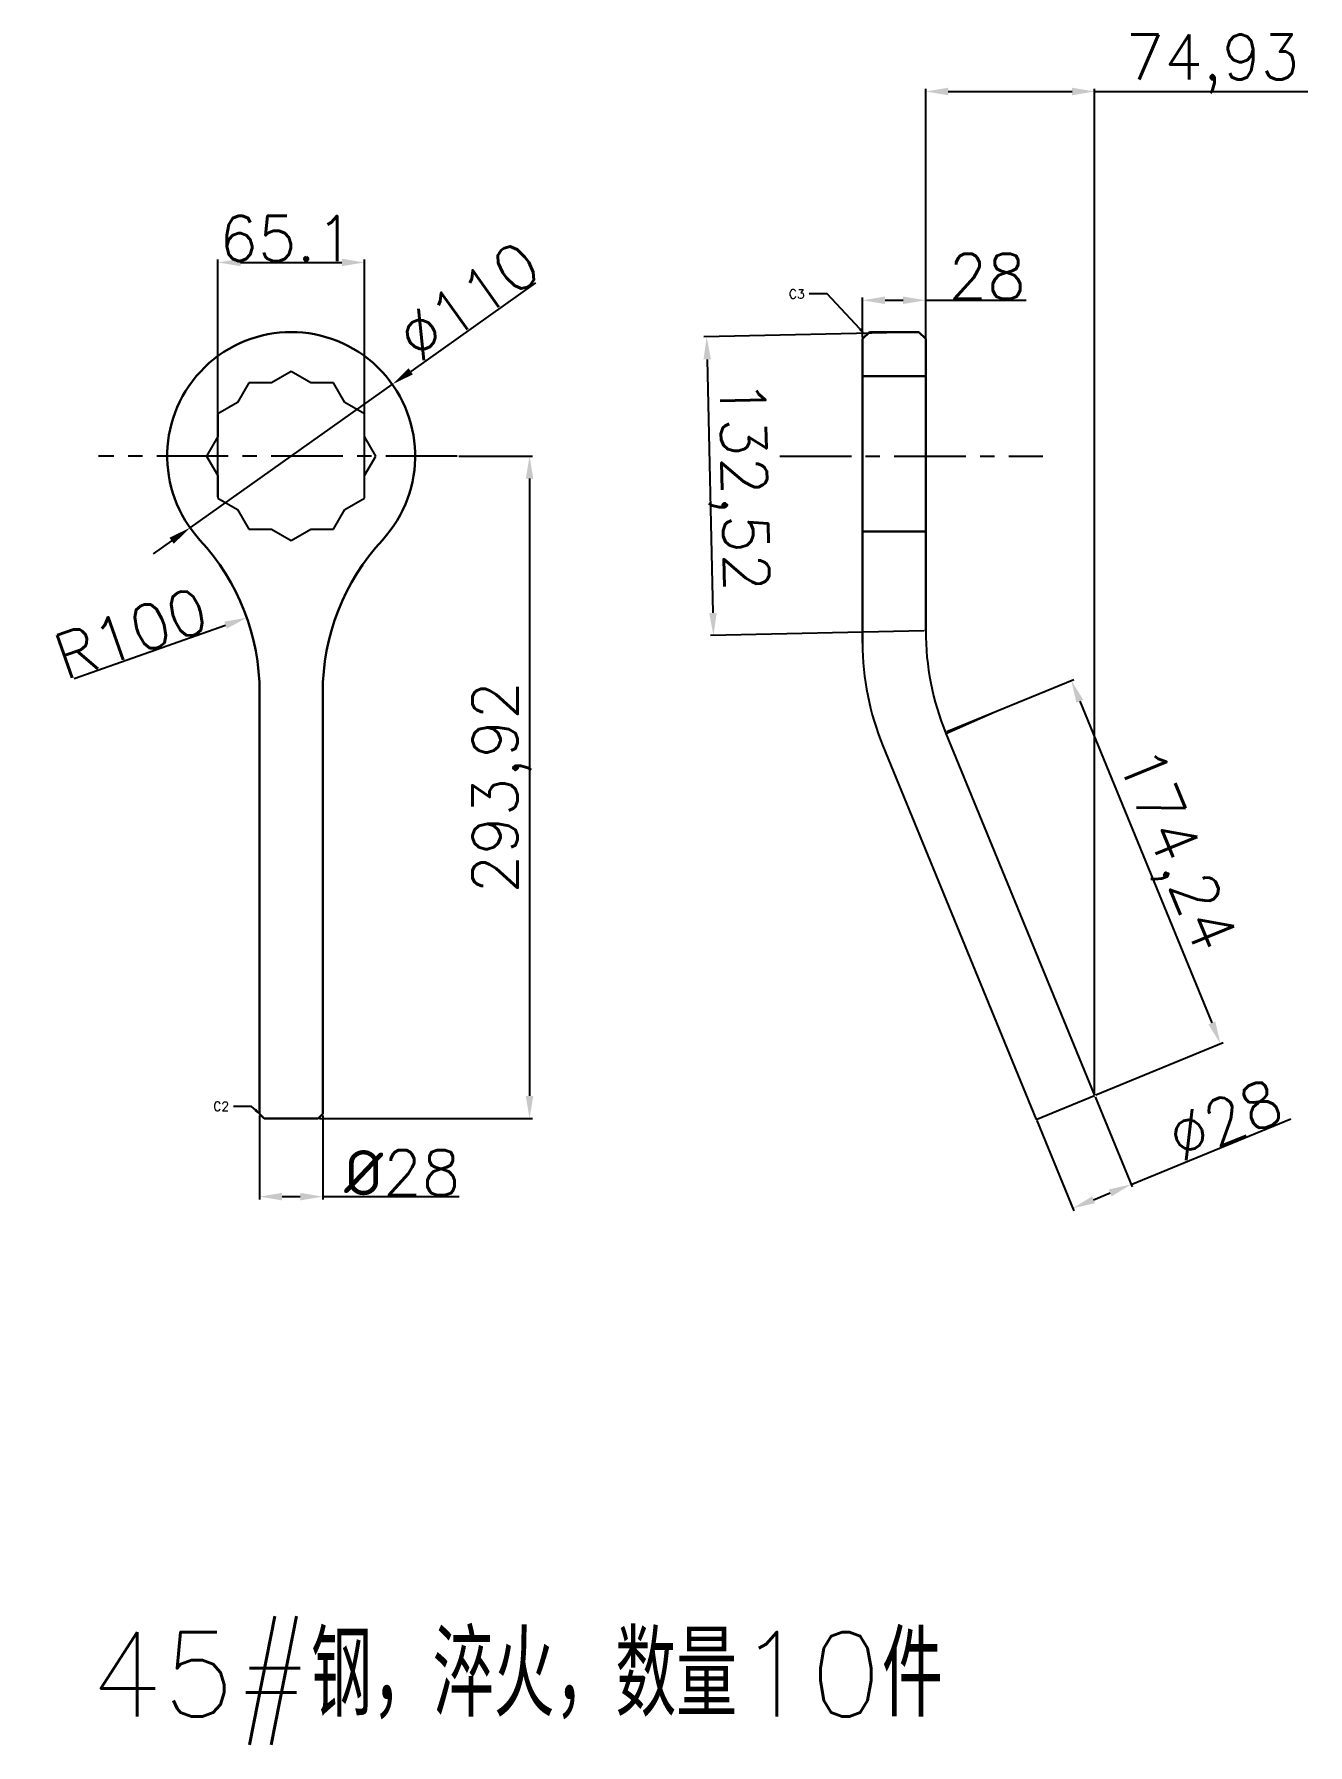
# Model space of a CAD drawing. Header units: millimetres. Extents: x 36180 to 36745, y -5905 to -5146.
import ezdxf
from ezdxf import colors
from ezdxf.entities.mleader import LeaderData, LeaderLine
from ezdxf.math import Vec2, Vec3

# ---------------------------------------------------------------- set-up
doc = ezdxf.new("R2010")
doc.units = ezdxf.units.MM
doc.linetypes.add('CENTER', pattern=[50.8, 31.75, -6.35, 6.35, -6.35])
doc.layers.add('标注', color=130, linetype='Continuous')
doc.styles.get("Standard").update_dxf_attribs({"font": 'txt', "bigfont": 'gbcbig.shx'})
doc.dimstyles.new('ISO-25', dxfattribs={"dimtxt": 20, "dimasz": 10, "dimexe": 1.25, "dimexo": 0.625, "dimtad": 1, "dimtxsty": 'Standard', "dimcen": 2.5, "dimadec": 5, "dimazin": 0, "dimtfac": 1, "dimtmove": 0, "dimatfit": 3, "dimfxl": 1, "dimarcsym": 0})

# ---------------------------------------------------------------- blocks, each defined once
blk = doc.blocks.new('*D1')
at = {"layer": 'Defpoints', "color": 0, "ltscale": 2, "transparency": 16777216}
for p in [(36575.91, -5263.79), (36547.91, -5280.9), (36575.91, -5280.9)]:
    blk.add_point(p, dxfattribs=at)
at = {"layer": '标注', "color": 0, "lineweight": -2, "ltscale": 2, "transparency": 16777216}
for p, q in [((36547.91, -5280.28), (36547.91, -5262.54)), ((36557.91, -5263.79), (36565.91, -5263.79)), ((36575.91, -5280.28), (36575.91, -5262.54)), ((36575.91, -5263.79), (36620.49, -5263.79))]:
    blk.add_line(p, q, dxfattribs=at)
at = {"layer": '标注', "color": 0, "ltscale": 2, "transparency": 16777216}
for points in [[(36557.91, -5262.13), (36557.91, -5265.46), (36547.91, -5263.79)], [(36565.91, -5262.13), (36565.91, -5265.46), (36575.91, -5263.79)]]:
    blk.add_solid(points, dxfattribs=at)
at = {"layer": '标注', "color": 0, "lineweight": 30, "ltscale": 2, "transparency": 16777216, "insert": (36603.2, -5253.17), "char_height": 20, "attachment_point": 5}
blk.add_mtext('28', dxfattribs=at)
blk = doc.blocks.new('*D2')
at = {"layer": 'Defpoints', "color": 0, "ltscale": 2, "transparency": 16777216}
for p in [(36280.41, -5624.82), (36308.41, -5624.82), (36308.41, -5661.51)]:
    blk.add_point(p, dxfattribs=at)
at = {"layer": '标注', "color": 0, "lineweight": -2, "ltscale": 2, "transparency": 16777216}
for p, q in [((36280.41, -5625.45), (36280.41, -5662.76)), ((36308.41, -5625.45), (36308.41, -5662.76)), ((36290.41, -5661.51), (36298.41, -5661.51)), ((36308.41, -5661.51), (36368.99, -5661.51))]:
    blk.add_line(p, q, dxfattribs=at)
at = {"layer": '标注', "color": 0, "ltscale": 2, "transparency": 16777216}
for points in [[(36290.41, -5659.85), (36290.41, -5663.18), (36280.41, -5661.51)], [(36298.41, -5659.85), (36298.41, -5663.18), (36308.41, -5661.51)]]:
    blk.add_solid(points, dxfattribs=at)
at = {"layer": '标注', "color": 0, "lineweight": 30, "ltscale": 2, "transparency": 16777216, "insert": (36343.7, -5650.89), "char_height": 20, "attachment_point": 5}
blk.add_mtext('{\\fISOCPEUR|b0|i0|c0|p34;%%C}28', dxfattribs=at)
blk = doc.blocks.new('*D3')
at = {"layer": 'Defpoints', "color": 0, "ltscale": 2, "transparency": 16777216}
for p in [(36339.28, -5301.1), (36249.54, -5364.7)]:
    blk.add_point(p, dxfattribs=at)
at = {"layer": '标注', "color": 0, "lineweight": -2, "ltscale": 2, "transparency": 16777216}
for p, q in [((36402.85, -5256.05), (36347.44, -5295.32)), ((36249.54, -5364.7), (36339.28, -5301.1)), ((36241.38, -5370.49), (36233.22, -5376.27))]:
    blk.add_line(p, q, dxfattribs=at)
at = {"layer": '标注', "color": 0, "ltscale": 2, "transparency": 16777216}
for points in [[(36346.48, -5293.96), (36348.41, -5296.68), (36339.28, -5301.1)], [(36240.41, -5369.13), (36242.34, -5371.85), (36249.54, -5364.7)]]:
    blk.add_solid(points, dxfattribs=at)
at = {"layer": '标注', "color": 0, "lineweight": 30, "ltscale": 2, "transparency": 16777216, "insert": (36373.08, -5264.12), "char_height": 20, "attachment_point": 5, "rotation": 35.32538}
blk.add_mtext('∅110', dxfattribs=at)
blk = doc.blocks.new('*D4')
at = {"layer": 'Defpoints', "color": 0, "ltscale": 2, "transparency": 16777216}
for p in [(36274.71, -5404.63), (36180.41, -5437.92)]:
    blk.add_point(p, dxfattribs=at)
at = {"layer": '标注', "color": 0, "lineweight": -2, "ltscale": 2, "transparency": 16777216}
blk.add_line((36198.09, -5431.68), (36265.28, -5407.96), dxfattribs=at)
at = {"layer": '标注', "color": 0, "ltscale": 2, "transparency": 16777216}
blk.add_solid([(36264.72, -5406.39), (36265.83, -5409.53), (36274.71, -5404.63)], dxfattribs=at)
at = {"layer": '标注', "color": 0, "lineweight": 30, "ltscale": 2, "transparency": 16777216, "insert": (36223.43, -5411.46), "char_height": 20, "attachment_point": 5, "rotation": 19.44668}
blk.add_mtext('R100', dxfattribs=at)
blk = doc.blocks.new('*D5')
at = {"color": 0, "lineweight": -2, "transparency": 16777216}
for p, q in [((36651.08, -5617.17), (36667.53, -5657.22)), ((36625.18, -5627.8), (36641.62, -5667.86)), ((36667.05, -5656.07), (36737.97, -5626.95)), ((36650.4, -5662.9), (36657.8, -5659.86))]:
    blk.add_line(p, q, dxfattribs=at)
at = {"color": 0, "transparency": 16777216}
for points in [[(36649.76, -5661.36), (36651.03, -5664.44), (36641.15, -5666.7)], [(36657.17, -5658.32), (36658.43, -5661.4), (36667.05, -5656.07)]]:
    blk.add_solid(points, dxfattribs=at)
at = {"layer": 'Defpoints', "color": 0, "transparency": 16777216}
for p in [(36650.84, -5616.59), (36624.94, -5627.22), (36667.05, -5656.07)]:
    blk.add_point(p, dxfattribs=at)
at = {"color": 0, "transparency": 16777216, "insert": (36708.69, -5627.49), "char_height": 20, "attachment_point": 5, "rotation": 22.31963}
blk.add_mtext('%%C28', dxfattribs=at)
blk = doc.blocks.new('*D6')
at = {"color": 0, "lineweight": -2, "transparency": 16777216}
for p, q in [((36261.93, -5351.03), (36261.93, -5245.74)), ((36271.93, -5246.99), (36316.89, -5246.99)), ((36326.89, -5351.03), (36326.89, -5245.74))]:
    blk.add_line(p, q, dxfattribs=at)
at = {"color": 0, "transparency": 16777216}
for points in [[(36271.93, -5245.33), (36271.93, -5248.66), (36261.93, -5246.99)], [(36316.89, -5245.33), (36316.89, -5248.66), (36326.89, -5246.99)]]:
    blk.add_solid(points, dxfattribs=at)
at = {"layer": 'Defpoints', "color": 0, "transparency": 16777216}
for p in [(36326.89, -5246.99), (36261.93, -5351.65), (36326.89, -5351.65)]:
    blk.add_point(p, dxfattribs=at)
at = {"color": 0, "transparency": 16777216, "insert": (36292.5, -5236.37), "char_height": 20, "attachment_point": 5}
blk.add_mtext('65.1', dxfattribs=at)
blk = doc.blocks.new('*D7')
at = {"color": 0, "lineweight": -2, "transparency": 16777216}
for p, q in [((36368.73, -5332.9), (36401.41, -5332.9)), ((36400.16, -5342.9), (36400.16, -5616.82)), ((36307.04, -5626.82), (36401.41, -5626.82))]:
    blk.add_line(p, q, dxfattribs=at)
at = {"color": 0, "transparency": 16777216}
for points in [[(36398.49, -5342.9), (36401.83, -5342.9), (36400.16, -5332.9)], [(36398.49, -5616.82), (36401.83, -5616.82), (36400.16, -5626.82)]]:
    blk.add_solid(points, dxfattribs=at)
at = {"layer": 'Defpoints', "color": 0, "transparency": 16777216}
for p in [(36368.11, -5332.9), (36306.41, -5626.82), (36400.16, -5626.82)]:
    blk.add_point(p, dxfattribs=at)
at = {"color": 0, "transparency": 16777216, "insert": (36387.87, -5479.86), "char_height": 20, "attachment_point": 5, "rotation": 90}
blk.add_mtext('293,92', dxfattribs=at)
blk = doc.blocks.new('*D9')
at = {"color": 0, "lineweight": -2, "transparency": 16777216}
for p, q in [((36585.25, -5455.16), (36641.66, -5432)), ((36644.3, -5441.73), (36702.88, -5584.42)), ((36651.42, -5616.35), (36707.83, -5593.19))]:
    blk.add_line(p, q, dxfattribs=at)
at = {"color": 0, "transparency": 16777216}
for points in [[(36645.84, -5441.1), (36642.76, -5442.36), (36640.51, -5432.48)], [(36704.42, -5583.78), (36701.34, -5585.05), (36706.68, -5593.67)]]:
    blk.add_solid(points, dxfattribs=at)
at = {"layer": 'Defpoints', "color": 0, "transparency": 16777216}
for p in [(36584.67, -5455.4), (36706.68, -5593.67), (36650.84, -5616.59)]:
    blk.add_point(p, dxfattribs=at)
at = {"color": 0, "transparency": 16777216, "insert": (36684.96, -5508.4), "char_height": 20, "attachment_point": 5, "rotation": 292.31963}
blk.add_mtext('174,24', dxfattribs=at)
blk = doc.blocks.new('*D10')
at = {"color": 0, "lineweight": -2, "transparency": 16777216}
for p, q in [((36575.91, -5409.76), (36575.91, -5169.89)), ((36585.91, -5171.14), (36640.84, -5171.14)), ((36650.84, -5615.96), (36650.84, -5169.89)), ((36650.84, -5171.14), (36745.43, -5171.14))]:
    blk.add_line(p, q, dxfattribs=at)
at = {"color": 0, "transparency": 16777216}
for points in [[(36585.91, -5169.48), (36585.91, -5172.81), (36575.91, -5171.14)], [(36640.84, -5169.48), (36640.84, -5172.81), (36650.84, -5171.14)]]:
    blk.add_solid(points, dxfattribs=at)
at = {"layer": 'Defpoints', "color": 0, "transparency": 16777216}
for p in [(36650.84, -5171.14), (36575.91, -5410.39), (36650.84, -5616.59)]:
    blk.add_point(p, dxfattribs=at)
at = {"color": 0, "transparency": 16777216, "insert": (36703.14, -5158.85), "char_height": 20, "attachment_point": 5}
blk.add_mtext('74,93', dxfattribs=at)
blk = doc.blocks.new('*D11')
at = {"color": 0, "lineweight": -2, "transparency": 16777216}
for p, q in [((36572.29, -5277.92), (36477.51, -5280.06)), ((36478.99, -5290.03), (36481.54, -5402.52)), ((36575.29, -5410.4), (36480.51, -5412.55))]:
    blk.add_line(p, q, dxfattribs=at)
at = {"color": 0, "transparency": 16777216}
for points in [[(36480.65, -5289.99), (36477.32, -5290.07), (36478.76, -5280.03)], [(36483.2, -5402.48), (36479.87, -5402.56), (36481.76, -5412.52)]]:
    blk.add_solid(points, dxfattribs=at)
at = {"layer": 'Defpoints', "color": 0, "transparency": 16777216}
for p in [(36572.91, -5277.9), (36575.91, -5410.39), (36481.76, -5412.52)]:
    blk.add_point(p, dxfattribs=at)
at = {"color": 0, "transparency": 16777216, "insert": (36492.55, -5346), "char_height": 20, "attachment_point": 5, "rotation": 271.29719}
blk.add_mtext('132,52', dxfattribs=at)

msp = doc.modelspace()

# ---------------------------------------------------------------- linework, layer by layer
at = {"color": 0}
for p, q in [((36294.41, -5295.402), (36285.709, -5300.427)), ((36303.112, -5300.427), (36294.41, -5295.402)), ((36275.66, -5300.427), (36270.636, -5309.128)), ((36285.709, -5300.427), (36275.66, -5300.427)), ((36313.16, -5300.427), (36303.112, -5300.427)), ((36318.185, -5309.128), (36313.16, -5300.427)), ((36270.636, -5309.128), (36261.935, -5314.152)), ((36326.886, -5314.152), (36318.185, -5309.128)), ((36261.935, -5314.152), (36261.935, -5324.201)), ((36326.886, -5324.201), (36326.886, -5314.152)), ((36261.935, -5324.201), (36256.91, -5332.902)), ((36331.91, -5332.902), (36326.886, -5324.201)), ((36256.91, -5332.902), (36261.935, -5341.604)), ((36326.886, -5341.604), (36331.91, -5332.902)), ((36261.935, -5341.604), (36261.935, -5351.652)), ((36326.886, -5351.652), (36326.886, -5341.604)), ((36261.935, -5351.652), (36270.636, -5356.677)), ((36270.636, -5356.677), (36275.66, -5365.378)), ((36313.16, -5365.378), (36318.185, -5356.677)), ((36318.185, -5356.677), (36326.886, -5351.652)), ((36275.66, -5365.378), (36285.709, -5365.378)), ((36285.709, -5365.378), (36294.41, -5370.402)), ((36294.41, -5370.402), (36303.112, -5365.378)), ((36303.112, -5365.378), (36313.16, -5365.378)), ((36584.902, -5455.96), (36606.225, -5446.55)), ((36584.902, -5455.96), (36650.844, -5616.588)), ((36556.902, -5461.49), (36624.94, -5627.222)), ((36624.94, -5627.222), (36650.844, -5616.588))]:
    msp.add_line(p, q, dxfattribs=at)
at = {"color": 0, "linetype": 'CENTER'}
for p, q in [((36368.106, -5332.902), (36208.917, -5332.902)), ((36511.175, -5332.902), (36627.926, -5332.902))]:
    msp.add_line(p, q, dxfattribs=at)
at = {"color": 0}
for centre in [(36695.911, -5410.388), (36667.911, -5415.917)]:
    msp.add_arc(centre, 120, 180, 202.319633, dxfattribs=at)
at = {"layer": '标注', "color": 0, "lineweight": 30, "ltscale": 2}
for p, q in [((36547.911, -5280.902), (36550.911, -5277.902)), ((36547.911, -5415.917), (36547.911, -5280.902)), ((36550.911, -5277.902), (36572.911, -5277.902)), ((36572.911, -5277.902), (36575.911, -5280.902)), ((36575.911, -5280.902), (36575.911, -5410.388)), ((36547.911, -5297.507), (36575.911, -5297.507)), ((36547.911, -5366.424), (36575.911, -5366.424)), ((36282.41, -5626.824), (36280.41, -5624.824)), ((36306.41, -5626.824), (36282.41, -5626.824)), ((36308.41, -5624.824), (36306.41, -5626.824))]:
    msp.add_line(p, q, dxfattribs=at)
at = {"layer": '标注', "color": 0, "linetype": 'ByBlock', "lineweight": 30, "ltscale": 2}
for p, q in [((36280.41, -5624.824), (36280.41, -5437.922)), ((36308.41, -5624.824), (36308.41, -5437.922))]:
    msp.add_line(p, q, dxfattribs=at)
at = {"layer": '标注', "color": 0, "lineweight": 30, "ltscale": 2}
for centre, radius, start, end in [((36294.41, -5332.902), 55, 317.348118, 222.651882), ((36180.41, -5437.922), 100, 0, 42.651882), ((36408.41, -5437.922), 100, 137.348118, 180)]:
    msp.add_arc(centre, radius, start, end, dxfattribs=at)

# ---------------------------------------------------------------- texts
at = {"color": 0, "insert": (36205.19, -5854.737), "char_height": 37.5, "attachment_point": 1}
msp.add_mtext_dynamic_manual_height_columns('45#钢，淬火，数量10件', width=3698.22256, gutter_width=187.5, heights=[0], dxfattribs=at)

# ---------------------------------------------------------------- dimensions: what is measured, and where the dimension line sits
at = {"color": 0}
dim = msp.add_linear_dim(base=(36650.844, -5171.143), p1=(36575.911, -5410.388), p2=(36650.844, -5616.588), dimstyle='ISO-25', dxfattribs=at)
dim.commit()
dim.dimension.update_dxf_attribs({"geometry": '*D10', "text_midpoint": (36703.136, -5158.851)})
dim = msp.add_linear_dim(base=(36326.886, -5246.994), p1=(36261.935, -5351.652), p2=(36326.886, -5351.652), text='65.1', dimstyle='ISO-25', dxfattribs=at)
dim.commit()
dim.dimension.update_dxf_attribs({"geometry": '*D6', "text_midpoint": (36292.5, -5246.994), "dimtype": 160})
for p1, p2, distance, picture, middle in [((36572.911, -5277.902), (36575.911, -5410.388), -94.174, '*D11', (36492.55, -5345.999)), ((36584.671, -5455.399), (36650.844, -5616.588), 60.356, '*D9', (36684.963, -5508.404))]:
    dim = msp.add_aligned_dim(p1=p1, p2=p2, distance=distance, dimstyle='ISO-25', dxfattribs=at)
    dim.commit()
    dim.dimension.update_dxf_attribs({"geometry": picture, "text_midpoint": middle})
dim = msp.add_linear_dim(base=(36400.159, -5626.824), p1=(36368.106, -5332.902), p2=(36306.41, -5626.824), angle=90, dimstyle='ISO-25', dxfattribs=at)
dim.commit()
dim.dimension.update_dxf_attribs({"geometry": '*D7', "text_midpoint": (36387.867, -5479.863)})
dim = msp.add_linear_dim(base=(36667.051, -5656.065), p1=(36624.94, -5627.222), p2=(36650.844, -5616.588), angle=22.319633, text='%%C<>', dimstyle='ISO-25', dxfattribs=at)
dim.commit()
dim.dimension.update_dxf_attribs({"geometry": '*D5', "text_midpoint": (36712.725, -5637.315), "dimtype": 161})
at = {"layer": '标注', "color": 0, "lineweight": 30, "ltscale": 2}
dim = msp.add_diameter_dim_2p(p1=(36249.537, -5364.705), p2=(36339.284, -5301.1), dimstyle='ISO-25', dxfattribs=at)
dim.commit()
dim.dimension.update_dxf_attribs({"geometry": '*D3', "text_midpoint": (36373.085, -5264.123)})
dim = msp.add_linear_dim(base=(36575.911, -5263.794), p1=(36547.911, -5280.902), p2=(36575.911, -5280.902), dimstyle='ISO-25', dxfattribs=at)
dim.commit()
dim.dimension.update_dxf_attribs({"geometry": '*D1', "text_midpoint": (36603.203, -5253.169)})
dim = msp.add_radius_dim(center=(36180.41, -5437.922), mpoint=(36274.706, -5404.629), dimstyle='ISO-25', dxfattribs=at)
dim.commit()
dim.dimension.update_dxf_attribs({"geometry": '*D4', "text_midpoint": (36226.969, -5421.483), "dimtype": 164})
dim = msp.add_linear_dim(base=(36308.41, -5661.515), p1=(36280.41, -5624.824), p2=(36308.41, -5624.824), text='{\\fISOCPEUR|b0|i0|c0|p34;%%C}<>', dimstyle='ISO-25', dxfattribs=at)
dim.commit()
dim.dimension.update_dxf_attribs({"geometry": '*D2', "text_midpoint": (36343.702, -5650.89)})

# ---------------------------------------------------------------- leaders
at = {"color": 0}
ml = msp.add_multileader_mtext('Standard', dxfattribs=at)
ml.set_content('C3')
ml.set_leader_properties()
ml.build(insert=Vec2(0, 0))
ctx = ml.context
ctx.base_point, ctx.plane_origin = Vec3(36513.546, -5260.984), Vec3(36549.411, -5279.402)
ctx.text_align_type = 2
notes = []
notes.append((ctx, [(0, (1, 1, 0), (36532.212, -5260.984), (-1, 0), 8, [(0, [(36549.411, -5279.402)], 0, [])])]))
ctx.mtext.insert, ctx.mtext.alignment, ctx.mtext.flow_direction = Vec3(36522.212, -5258.984), 3, 5
ml = msp.add_multileader_mtext('Standard', dxfattribs=at)
ml.set_content('C2')
ml.set_leader_properties()
ml.build(insert=Vec2(0, 0))
ctx = ml.context
ctx.base_point, ctx.plane_origin = Vec3(36258.215, -5621.474), Vec3(36281.41, -5625.824)
ctx.text_align_type = 2
notes.append((ctx, [(0, (1, 1, 0), (36276.881, -5621.474), (-1, 0), 8, [(0, [(36281.41, -5625.824)], 0, [])])]))
ctx.mtext.insert, ctx.mtext.alignment, ctx.mtext.flow_direction = Vec3(36266.881, -5619.474), 3, 5
for ctx, leaders in notes:
    for number, flags, end, landing, length, lines in leaders:
        leader = LeaderData()
        leader.index, (leader.has_last_leader_line, leader.has_dogleg_vector, leader.attachment_direction) = number, flags
        leader.last_leader_point, leader.dogleg_vector, leader.dogleg_length = Vec3(end), Vec3(landing), length
        for number, points, colour, breaks in lines:
            line = LeaderLine()
            line.index, line.vertices, line.color, line.breaks = number, Vec3.list(points), colors.encode_raw_color(colour), breaks
            leader.lines.append(line)
        ctx.leaders.append(leader)

doc.saveas('drawing.dxf')
